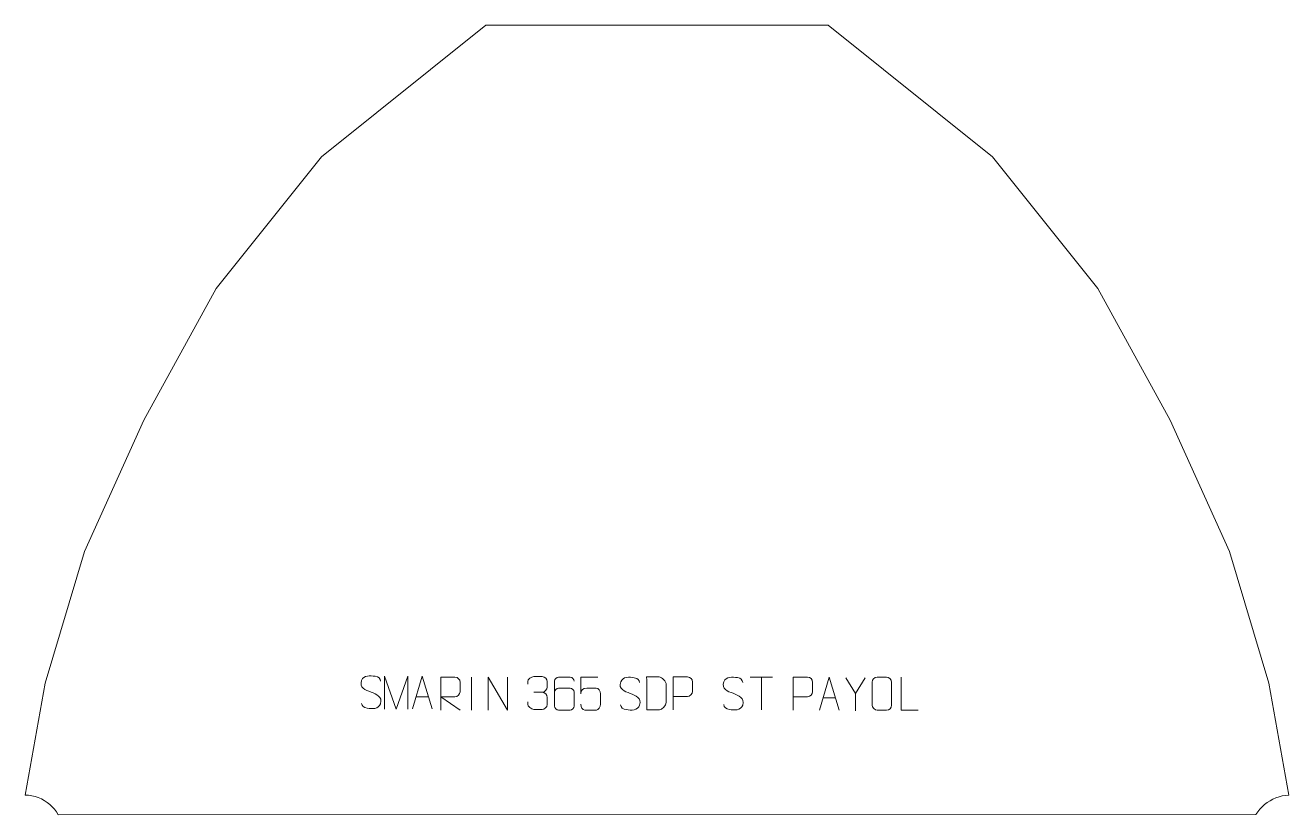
# Model space of a CAD drawing. Header units: millimetres. Extents: x -477 to 483, y 836 to 1436.
import ezdxf

# ---------------------------------------------------------------- set-up
doc = ezdxf.new("R2010")
doc.units = ezdxf.units.MM
doc.header["$MEASUREMENT"] = 0
doc.layers.add('layer 1', color=7, linetype='Continuous')

msp = doc.modelspace()

# ---------------------------------------------------------------- linework, layer by layer
at = {"layer": 'layer 1', "color": 242, "lineweight": 9}
msp.add_open_spline([(-127.3874, 1436.154), (-127.3874, 1436.154), (132.613, 1436.154), (132.613, 1436.154), (132.613, 1436.154), (132.613, 1436.154), (257.6127, 1336.1541), (257.6127, 1336.1541), (257.6127, 1336.1541), (257.6127, 1336.1541), (337.6128, 1236.1546), (337.6128, 1236.1546), (337.6128, 1236.1546), (337.6128, 1236.1546), (392.6135, 1136.1538), (392.6135, 1136.1538), (392.6135, 1136.1538), (392.6135, 1136.1538), (437.6127, 1036.1542), (437.6127, 1036.1542), (437.6127, 1036.1542), (437.6127, 1036.1542), (467.613, 936.1535), (467.613, 936.1535), (467.613, 936.1535), (467.613, 936.1535), (482.6128, 851.1548), (482.6128, 851.1548), (482.6128, 851.1548), (482.6128, 851.1548), (480.1235, 850.8728), (480.1235, 850.8728), (480.1235, 850.8728), (480.1235, 850.8728), (477.663, 850.4016), (477.663, 850.4016), (477.663, 850.4016), (477.663, 850.4016), (475.2445, 849.7439), (475.2445, 849.7439), (475.2445, 849.7439), (475.2445, 849.7439), (472.8852, 848.9042), (472.8852, 848.9042), (472.8852, 848.9042), (472.8852, 848.9042), (470.5956, 847.886), (470.5956, 847.886), (470.5956, 847.886), (470.5956, 847.886), (468.3905, 846.6958), (468.3905, 846.6958), (468.3905, 846.6958), (468.3905, 846.6958), (466.2835, 845.3408), (466.2835, 845.3408), (466.2835, 845.3408), (466.2835, 845.3408), (464.2853, 843.8296), (464.2853, 843.8296), (464.2853, 843.8296), (464.2853, 843.8296), (462.4086, 842.1694), (462.4086, 842.1694), (462.4086, 842.1694), (462.4086, 842.1694), (460.665, 840.3711), (460.665, 840.3711), (460.665, 840.3711), (460.665, 840.3711), (459.0628, 838.4446), (459.0628, 838.4446), (459.0628, 838.4446), (459.0628, 838.4446), (457.613, 836.4012), (457.613, 836.4012), (457.613, 836.4012), (457.613, 836.4012), (-452.3871, 836.1551), (-452.3871, 836.1551), (-452.3871, 836.1551), (-452.3871, 836.1551), (-453.7432, 838.2989), (-453.7432, 838.2989), (-453.7432, 838.2989), (-453.7432, 838.2989), (-455.2766, 840.3202), (-455.2766, 840.3202), (-455.2766, 840.3202), (-455.2766, 840.3202), (-456.9749, 842.2044), (-456.9749, 842.2044), (-456.9749, 842.2044), (-456.9749, 842.2044), (-458.8274, 843.9374), (-458.8274, 843.9374), (-458.8274, 843.9374), (-458.8274, 843.9374), (-460.8191, 845.5079), (-460.8191, 845.5079), (-460.8191, 845.5079), (-460.8191, 845.5079), (-462.9377, 846.9038), (-462.9377, 846.9038), (-462.9377, 846.9038), (-462.9377, 846.9038), (-465.1658, 848.1154), (-465.1658, 848.1154), (-465.1658, 848.1154), (-465.1658, 848.1154), (-467.4895, 849.1344), (-467.4895, 849.1344), (-467.4895, 849.1344), (-467.4895, 849.1344), (-469.8898, 849.9529), (-469.8898, 849.9529), (-469.8898, 849.9529), (-469.8898, 849.9529), (-472.3515, 850.5654), (-472.3515, 850.5654), (-472.3515, 850.5654), (-472.3515, 850.5654), (-474.8566, 850.9668), (-474.8566, 850.9668), (-474.8566, 850.9668), (-474.8566, 850.9668), (-477.3872, 851.1548), (-477.3872, 851.1548), (-477.3872, 851.1548), (-477.3872, 851.1548), (-462.3862, 936.1535), (-462.3862, 936.1535), (-462.3862, 936.1535), (-462.3862, 936.1535), (-432.3868, 1036.1542), (-432.3868, 1036.1542), (-432.3868, 1036.1542), (-432.3868, 1036.1542), (-387.3867, 1136.1538), (-387.3867, 1136.1538), (-387.3867, 1136.1538), (-387.3867, 1136.1538), (-332.3863, 1236.1546), (-332.3863, 1236.1546), (-332.3863, 1236.1546), (-332.3863, 1236.1546), (-252.3868, 1336.1541), (-252.3868, 1336.1541), (-252.3868, 1336.1541), (-252.3868, 1336.1541), (-127.3874, 1436.154), (-127.3874, 1436.154)], degree=3, knots=[0, 0, 0, 0, 0.02564103, 0.02564103, 0.02564103, 0.02564103, 0.05128205, 0.05128205, 0.05128205, 0.05128205, 0.07692308, 0.07692308, 0.07692308, 0.07692308, 0.1025641, 0.1025641, 0.1025641, 0.1025641, 0.12820513, 0.12820513, 0.12820513, 0.12820513, 0.15384615, 0.15384615, 0.15384615, 0.15384615, 0.17948718, 0.17948718, 0.17948718, 0.17948718, 0.20512821, 0.20512821, 0.20512821, 0.20512821, 0.23076923, 0.23076923, 0.23076923, 0.23076923, 0.25641026, 0.25641026, 0.25641026, 0.25641026, 0.28205128, 0.28205128, 0.28205128, 0.28205128, 0.30769231, 0.30769231, 0.30769231, 0.30769231, 0.33333333, 0.33333333, 0.33333333, 0.33333333, 0.35897436, 0.35897436, 0.35897436, 0.35897436, 0.38461538, 0.38461538, 0.38461538, 0.38461538, 0.41025641, 0.41025641, 0.41025641, 0.41025641, 0.43589744, 0.43589744, 0.43589744, 0.43589744, 0.46153846, 0.46153846, 0.46153846, 0.46153846, 0.48717949, 0.48717949, 0.48717949, 0.48717949, 0.51282051, 0.51282051, 0.51282051, 0.51282051, 0.53846154, 0.53846154, 0.53846154, 0.53846154, 0.56410256, 0.56410256, 0.56410256, 0.56410256, 0.58974359, 0.58974359, 0.58974359, 0.58974359, 0.61538462, 0.61538462, 0.61538462, 0.61538462, 0.64102564, 0.64102564, 0.64102564, 0.64102564, 0.66666667, 0.66666667, 0.66666667, 0.66666667, 0.69230769, 0.69230769, 0.69230769, 0.69230769, 0.71794872, 0.71794872, 0.71794872, 0.71794872, 0.74358974, 0.74358974, 0.74358974, 0.74358974, 0.76923077, 0.76923077, 0.76923077, 0.76923077, 0.79487179, 0.79487179, 0.79487179, 0.79487179, 0.82051282, 0.82051282, 0.82051282, 0.82051282, 0.84615385, 0.84615385, 0.84615385, 0.84615385, 0.87179487, 0.87179487, 0.87179487, 0.87179487, 0.8974359, 0.8974359, 0.8974359, 0.8974359, 0.92307692, 0.92307692, 0.92307692, 0.92307692, 0.94871795, 0.94871795, 0.94871795, 0.94871795, 1, 1, 1, 1], dxfattribs=at)
at = {"layer": 'layer 1', "color": 250, "lineweight": 9}
for points, knots in [([(-214.6948, 929.4342), (-218.9431, 930.9046), (-223.8512, 932.7004), (-221.8461, 938.2207), (-221.8461, 938.2207), (-220.3426, 942.3606), (-215.129, 941.9721), (-211.5254, 941.371), (-211.5254, 941.371), (-208.6648, 940.8938), (-207.8001, 939.6806), (-207.4895, 937.5965)], [0, 0, 0, 0, 0.25, 0.25, 0.25, 0.25, 0.5, 0.5, 0.5, 0.5, 1, 1, 1, 1]), ([(-204.464, 916.5134), (-204.464, 916.5134), (-204.464, 941.4713), (-204.464, 941.4713), (-204.464, 941.4713), (-204.464, 941.4713), (-195.5389, 916.5134), (-195.5389, 916.5134), (-195.5389, 916.5134), (-195.5389, 916.5134), (-186.779, 941.4708), (-186.779, 941.4708), (-186.779, 941.4708), (-186.779, 941.4708), (-186.779, 916.5134), (-186.779, 916.5134)], [0, 0, 0, 0, 0.2, 0.2, 0.2, 0.2, 0.4, 0.4, 0.4, 0.4, 0.6, 0.6, 0.6, 0.6, 1, 1, 1, 1]), ([(-183.092, 916.5156), (-183.092, 916.5156), (-175.721, 941.4691), (-175.721, 941.4691), (-175.721, 941.4691), (-175.721, 941.4691), (-168.1511, 916.5156), (-168.1511, 916.5156)], [0, 0, 0, 0, 0.33333333, 0.33333333, 0.33333333, 0.33333333, 1, 1, 1, 1]), ([(-95.6008, 935.4428), (-95.6008, 935.4428), (-95.6008, 937.3), (-95.6008, 937.3), (-95.6008, 937.3), (-95.6151, 939.0419), (-92.9506, 941.16), (-90.8915, 941.1373), (-90.8915, 941.1373), (-88.8274, 941.1373), (-86.7634, 941.1373), (-84.6997, 941.1373), (-84.6997, 941.1373), (-82.5052, 941.1461), (-80.9069, 939.2993), (-80.8625, 937.3872), (-80.8625, 937.3872), (-80.8629, 935.9521), (-80.8629, 934.517), (-80.8625, 933.0815), (-80.8625, 933.0815), (-80.9111, 931.428), (-82.5137, 929.198), (-84.712, 929.208), (-84.712, 929.208), (-82.5083, 929.1968), (-80.9003, 927.3936), (-80.8463, 925.3341), (-80.8463, 925.3341), (-80.8467, 923.5494), (-80.8467, 921.7647), (-80.8463, 919.9796), (-80.8463, 919.9796), (-80.8362, 917.9182), (-82.8911, 916.1551), (-84.712, 916.1632), (-84.712, 916.1632), (-86.7773, 916.1635), (-88.8425, 916.1635), (-90.9081, 916.1632), (-90.9081, 916.1632), (-93.0767, 916.1747), (-95.6077, 918.5749), (-95.6263, 920.0367), (-95.6263, 920.0367), (-95.6263, 920.0367), (-95.6263, 921.9453), (-95.6263, 921.9453)], [0, 0, 0, 0, 0.07692308, 0.07692308, 0.07692308, 0.07692308, 0.15384615, 0.15384615, 0.15384615, 0.15384615, 0.23076923, 0.23076923, 0.23076923, 0.23076923, 0.30769231, 0.30769231, 0.30769231, 0.30769231, 0.38461538, 0.38461538, 0.38461538, 0.38461538, 0.46153846, 0.46153846, 0.46153846, 0.46153846, 0.53846154, 0.53846154, 0.53846154, 0.53846154, 0.61538462, 0.61538462, 0.61538462, 0.61538462, 0.69230769, 0.69230769, 0.69230769, 0.69230769, 0.76923077, 0.76923077, 0.76923077, 0.76923077, 0.84615385, 0.84615385, 0.84615385, 0.84615385, 1, 1, 1, 1]), ([(-17.7875, 928.3715), (-22.0358, 929.8419), (-26.9439, 931.6377), (-24.9388, 937.158), (-24.9388, 937.158), (-23.4353, 941.2979), (-18.2217, 940.9094), (-14.6181, 940.3083), (-14.6181, 940.3083), (-11.7575, 939.8311), (-10.8928, 938.6179), (-10.5822, 936.5338)], [0, 0, 0, 0, 0.25, 0.25, 0.25, 0.25, 0.5, 0.5, 0.5, 0.5, 1, 1, 1, 1]), ([(-5.1798, 915.9229), (-2.848, 915.9233), (2.1022, 915.8993), (4.4337, 915.899), (4.4337, 915.899), (6.3587, 915.7936), (9.6773, 919.3352), (9.6661, 921.3525), (9.6661, 921.3525), (9.6657, 927.1226), (9.6657, 929.2923), (9.6661, 935.0616), (9.6661, 935.0616), (9.6618, 937.1997), (6.2873, 940.8598), (4.1349, 940.8463), (4.1349, 940.8463), (1.8092, 940.8463), (-2.9151, 940.8463), (-5.2412, 940.8463), (-5.2412, 940.8463), (-5.2408, 935.0994), (-5.1795, 921.6702), (-5.1798, 915.9229)], [0, 0, 0, 0, 0.14285714, 0.14285714, 0.14285714, 0.14285714, 0.28571429, 0.28571429, 0.28571429, 0.28571429, 0.42857143, 0.42857143, 0.42857143, 0.42857143, 0.57142857, 0.57142857, 0.57142857, 0.57142857, 0.71428571, 0.71428571, 0.71428571, 0.71428571, 1, 1, 1, 1]), ([(14.8804, 915.8947), (14.8804, 915.8947), (14.8804, 940.8483), (14.8804, 940.8483), (14.8804, 940.8483), (18.4754, 940.8483), (22.0707, 940.8483), (25.6661, 940.8483), (25.6661, 940.8483), (27.9913, 940.8104), (29.5487, 939.3203), (29.5445, 936.9542), (29.5445, 936.9542), (29.5441, 934.9185), (29.5441, 931.8592), (29.5445, 929.8232), (29.5445, 929.8232), (29.538, 927.9478), (27.7258, 926.0059), (25.7162, 925.9868), (25.7162, 925.9868), (25.7162, 925.9868), (14.8804, 925.9868), (14.8804, 925.9868)], [0, 0, 0, 0, 0.14285714, 0.14285714, 0.14285714, 0.14285714, 0.28571429, 0.28571429, 0.28571429, 0.28571429, 0.42857143, 0.42857143, 0.42857143, 0.42857143, 0.57142857, 0.57142857, 0.57142857, 0.57142857, 0.71428571, 0.71428571, 0.71428571, 0.71428571, 1, 1, 1, 1]), ([(60.5008, 928.4257), (56.2525, 929.8961), (51.3444, 931.6919), (53.3495, 937.2122), (53.3495, 937.2122), (54.853, 941.3521), (60.0666, 940.9636), (63.6702, 940.3625), (63.6702, 940.3625), (66.5308, 939.8853), (67.3955, 938.6721), (67.7061, 936.588)], [0, 0, 0, 0, 0.25, 0.25, 0.25, 0.25, 0.5, 0.5, 0.5, 0.5, 1, 1, 1, 1]), ([(-161.7094, 915.6729), (-161.7094, 915.6729), (-161.7094, 940.6264), (-161.7094, 940.6264), (-161.7094, 940.6264), (-158.1146, 940.6264), (-154.5191, 940.6264), (-150.9239, 940.6264), (-150.9239, 940.6264), (-148.5986, 940.5887), (-147.0413, 939.0987), (-147.0454, 936.7323), (-147.0454, 936.7323), (-147.0458, 934.6968), (-147.0458, 931.6374), (-147.0454, 929.6014), (-147.0454, 929.6014), (-147.0519, 927.7259), (-148.8642, 925.7841), (-150.8737, 925.765), (-150.8737, 925.765), (-150.8737, 925.765), (-161.7094, 925.765), (-161.7094, 925.765), (-161.7094, 925.765), (-161.7094, 925.765), (-147.0547, 915.6729), (-147.0547, 915.6729)], [0, 0, 0, 0, 0.125, 0.125, 0.125, 0.125, 0.25, 0.25, 0.25, 0.25, 0.375, 0.375, 0.375, 0.375, 0.5, 0.5, 0.5, 0.5, 0.625, 0.625, 0.625, 0.625, 0.75, 0.75, 0.75, 0.75, 1, 1, 1, 1]), ([(-125.7047, 915.6729), (-125.7047, 915.6729), (-125.7047, 940.6264), (-125.7047, 940.6264), (-125.7047, 940.6264), (-125.7047, 940.6264), (-111.0499, 915.6729), (-111.0499, 915.6729), (-111.0499, 915.6729), (-111.0499, 915.6729), (-111.0499, 940.6264), (-111.0499, 940.6264)], [0, 0, 0, 0, 0.25, 0.25, 0.25, 0.25, 0.5, 0.5, 0.5, 0.5, 1, 1, 1, 1]), ([(-60.363, 937.7383), (-60.3871, 939.0778), (-61.7433, 940.731), (-63.3152, 940.6967), (-63.3152, 940.6967), (-66.3, 940.6964), (-69.2852, 940.6964), (-72.2706, 940.6967), (-72.2706, 940.6967), (-73.4897, 940.7116), (-75.2179, 939.274), (-75.2229, 937.7383), (-75.2229, 937.7383), (-75.2226, 931.3778), (-75.2226, 925.017), (-75.2229, 918.6563), (-75.2229, 918.6563), (-75.2182, 917.4934), (-73.4897, 915.7223), (-72.2706, 915.6979), (-72.2706, 915.6979), (-69.2852, 915.6982), (-66.3, 915.6982), (-63.3152, 915.6979), (-63.3152, 915.6979), (-62.0371, 915.7417), (-60.3674, 917.3562), (-60.363, 918.6563), (-60.363, 918.6563), (-60.363, 922.2396), (-60.363, 925.8227), (-60.363, 929.4054), (-60.363, 929.4054), (-60.4015, 930.8836), (-61.9842, 932.3165), (-63.3152, 932.3145), (-63.3152, 932.3145), (-66.3, 932.3148), (-69.2852, 932.3148), (-72.2706, 932.3145), (-72.2706, 932.3145), (-73.6001, 932.3195), (-75.2431, 930.8122), (-75.2014, 929.3837)], [0, 0, 0, 0, 0.08333333, 0.08333333, 0.08333333, 0.08333333, 0.16666667, 0.16666667, 0.16666667, 0.16666667, 0.25, 0.25, 0.25, 0.25, 0.33333333, 0.33333333, 0.33333333, 0.33333333, 0.41666667, 0.41666667, 0.41666667, 0.41666667, 0.5, 0.5, 0.5, 0.5, 0.58333333, 0.58333333, 0.58333333, 0.58333333, 0.66666667, 0.66666667, 0.66666667, 0.66666667, 0.75, 0.75, 0.75, 0.75, 0.83333333, 0.83333333, 0.83333333, 0.83333333, 1, 1, 1, 1]), ([(-42.3989, 940.6524), (-42.3989, 940.6524), (-55.2506, 940.6524), (-55.2506, 940.6524), (-55.2506, 940.6524), (-55.2503, 936.4218), (-55.2503, 932.1909), (-55.2506, 927.9597), (-55.2506, 927.9597), (-55.2509, 931.2698), (-53.6199, 932.3416), (-50.8079, 932.4021), (-50.8079, 932.4021), (-48.3683, 932.4024), (-45.9288, 932.4024), (-43.4896, 932.4021), (-43.4896, 932.4021), (-41.8398, 932.4089), (-40.3649, 930.0284), (-40.3364, 927.9597), (-40.3364, 927.9597), (-40.3367, 925.3724), (-40.3367, 922.7848), (-40.3364, 920.1971), (-40.3364, 920.1971), (-40.2902, 918.2377), (-41.7896, 915.8014), (-43.4155, 915.7429), (-43.4155, 915.7429), (-45.372, 915.7432), (-50.267, 915.7432), (-52.224, 915.7429), (-52.224, 915.7429), (-54.0695, 915.7341), (-55.1766, 917.6989), (-55.1974, 920.25)], [0, 0, 0, 0, 0.1, 0.1, 0.1, 0.1, 0.2, 0.2, 0.2, 0.2, 0.3, 0.3, 0.3, 0.3, 0.4, 0.4, 0.4, 0.4, 0.5, 0.5, 0.5, 0.5, 0.6, 0.6, 0.6, 0.6, 0.7, 0.7, 0.7, 0.7, 0.8, 0.8, 0.8, 0.8, 1, 1, 1, 1]), ([(106.1561, 915.711), (106.1561, 915.711), (106.1561, 940.6646), (106.1561, 940.6646), (106.1561, 940.6646), (109.7511, 940.6646), (113.3464, 940.6646), (116.9418, 940.6646), (116.9418, 940.6646), (119.267, 940.6267), (120.8244, 939.1366), (120.8202, 936.7705), (120.8202, 936.7705), (120.8198, 934.7348), (120.8198, 931.6755), (120.8202, 929.6395), (120.8202, 929.6395), (120.8137, 927.7641), (119.0015, 925.8222), (116.9919, 925.8031), (116.9919, 925.8031), (116.9919, 925.8031), (106.1561, 925.8031), (106.1561, 925.8031)], [0, 0, 0, 0, 0.14285714, 0.14285714, 0.14285714, 0.14285714, 0.28571429, 0.28571429, 0.28571429, 0.28571429, 0.42857143, 0.42857143, 0.42857143, 0.42857143, 0.57142857, 0.57142857, 0.57142857, 0.57142857, 0.71428571, 0.71428571, 0.71428571, 0.71428571, 1, 1, 1, 1]), ([(126.0177, 915.7111), (126.0177, 915.7111), (133.3887, 940.6646), (133.3887, 940.6646), (133.3887, 940.6646), (133.3887, 940.6646), (140.9586, 915.7111), (140.9586, 915.7111)], [0, 0, 0, 0, 0.33333333, 0.33333333, 0.33333333, 0.33333333, 1, 1, 1, 1]), ([(160.8105, 940.0865), (160.8105, 940.0865), (153.4881, 928.1878), (153.4881, 928.1878), (153.4881, 928.1878), (153.4881, 928.1878), (153.4888, 915.1329), (153.4888, 915.1329)], [0, 0, 0, 0, 0.33333333, 0.33333333, 0.33333333, 0.33333333, 1, 1, 1, 1]), ([(169.9685, 940.6643), (172.2942, 940.6643), (174.6203, 940.6643), (176.9464, 940.6643), (176.9464, 940.6643), (178.893, 940.6999), (180.8844, 939.2083), (180.9111, 936.7707), (180.9111, 936.7707), (180.9107, 931.0238), (180.9107, 925.2765), (180.9111, 919.5288), (180.9111, 919.5288), (180.7713, 917.2054), (179.0941, 915.7258), (176.9464, 915.715), (176.9464, 915.715), (174.6145, 915.7154), (172.2826, 915.7154), (169.9511, 915.715), (169.9511, 915.715), (168.0261, 915.6096), (166.054, 917.4941), (166.0652, 919.5114), (166.0652, 919.5114), (166.0655, 925.2815), (166.0655, 931.0512), (166.0652, 936.8205), (166.0652, 936.8205), (166.0694, 938.9586), (167.8161, 940.6778), (169.9685, 940.6643)], [0, 0, 0, 0, 0.11111111, 0.11111111, 0.11111111, 0.11111111, 0.22222222, 0.22222222, 0.22222222, 0.22222222, 0.33333333, 0.33333333, 0.33333333, 0.33333333, 0.44444444, 0.44444444, 0.44444444, 0.44444444, 0.55555556, 0.55555556, 0.55555556, 0.55555556, 0.66666667, 0.66666667, 0.66666667, 0.66666667, 0.77777778, 0.77777778, 0.77777778, 0.77777778, 1, 1, 1, 1]), ([(201.0145, 915.6892), (201.0145, 915.6892), (188.0654, 915.6892), (188.0654, 915.6892), (188.0654, 915.6892), (188.0654, 915.6892), (188.0654, 940.6428), (188.0654, 940.6428)], [0, 0, 0, 0, 0.33333333, 0.33333333, 0.33333333, 0.33333333, 1, 1, 1, 1]), ([(-214.6948, 929.4341), (-210.6762, 927.7874), (-205.6467, 925.8991), (-207.4807, 920.5388), (-207.4807, 920.5388), (-208.9405, 916.2724), (-213.8513, 916.5291), (-217.5774, 917.0838), (-217.5774, 917.0838), (-220.3274, 917.4936), (-221.5483, 918.7071), (-221.9263, 920.8193)], [0, 0, 0, 0, 0.25, 0.25, 0.25, 0.25, 0.5, 0.5, 0.5, 0.5, 1, 1, 1, 1]), ([(-17.7875, 928.3714), (-13.7689, 926.7247), (-8.7394, 924.8364), (-10.5734, 919.4761), (-10.5734, 919.4761), (-12.0332, 915.2097), (-16.944, 915.4664), (-20.6701, 916.0211), (-20.6701, 916.0211), (-23.4201, 916.4309), (-24.641, 917.6444), (-25.019, 919.7566)], [0, 0, 0, 0, 0.25, 0.25, 0.25, 0.25, 0.5, 0.5, 0.5, 0.5, 1, 1, 1, 1]), ([(60.5008, 928.4256), (64.5194, 926.7789), (69.5489, 924.8906), (67.7149, 919.5303), (67.7149, 919.5303), (66.2551, 915.2639), (61.3443, 915.5206), (57.6182, 916.0753), (57.6182, 916.0753), (54.8682, 916.4851), (53.6473, 917.6986), (53.2693, 919.8108)], [0, 0, 0, 0, 0.25, 0.25, 0.25, 0.25, 0.5, 0.5, 0.5, 0.5, 1, 1, 1, 1])]:
    msp.add_open_spline(points, degree=3, knots=knots, dxfattribs=at)
for points in [[(-138.3773, 940.6367), (-138.3773, 940.6367), (-138.3773, 915.6626), (-138.3773, 915.6626)], [(73.4926, 940.7057), (73.4926, 940.7057), (90.4798, 940.7057), (90.4798, 940.7057)], [(81.9864, 915.7757), (81.9864, 915.7757), (81.9864, 940.7292), (81.9864, 940.7292)], [(153.4881, 928.1878), (153.4881, 928.1878), (146.1672, 940.0865), (146.1672, 940.0865)], [(-180.3694, 925.765), (-180.3694, 925.765), (-170.8737, 925.765), (-170.8737, 925.765)], [(-90.8911, 929.1976), (-90.8911, 929.1976), (-84.6947, 929.1976), (-84.6947, 929.1976)], [(128.7403, 924.9605), (128.7403, 924.9605), (138.236, 924.9605), (138.236, 924.9605)]]:
    msp.add_open_spline(points, degree=3, dxfattribs=at)

doc.saveas('drawing.dxf')
